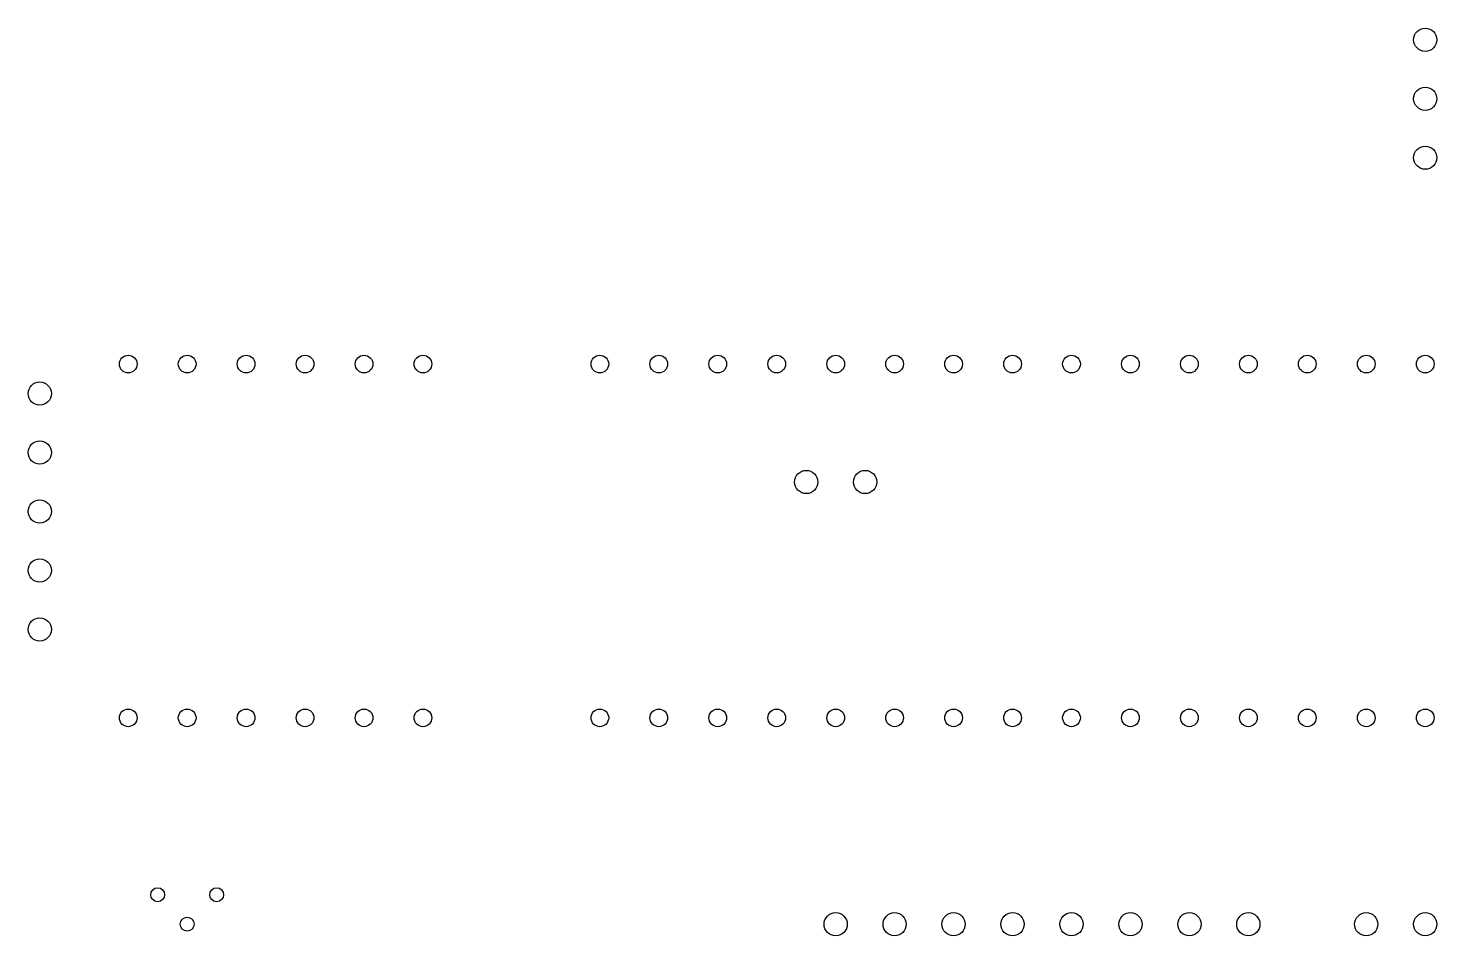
# Model space of a CAD drawing. Extents: x 120.2 to 180.8, y -84.3 to -45.2.
import ezdxf

# ---------------------------------------------------------------- set-up
doc = ezdxf.new("R2010")
doc.units = 0
doc.header["$MEASUREMENT"] = 0
doc.layers.add('BLACK', color=7, linetype='CONTINUOUS')

msp = doc.modelspace()

# ---------------------------------------------------------------- linework, layer by layer
at = {"layer": 'Black'}
for centre, radius in [((180.34, -45.72), 0.5), ((180.34, -48.26), 0.5), ((180.34, -50.8), 0.5), ((124.46, -59.69), 0.381), ((127, -59.69), 0.381), ((129.54, -59.69), 0.381), ((132.08, -59.69), 0.381), ((134.62, -59.69), 0.381), ((137.16, -59.69), 0.381), ((144.78, -59.69), 0.381), ((147.32, -59.69), 0.381), ((149.86, -59.69), 0.381), ((152.4, -59.69), 0.381), ((154.94, -59.69), 0.381), ((157.48, -59.69), 0.381), ((160.02, -59.69), 0.381), ((162.56, -59.69), 0.381), ((165.1, -59.69), 0.381), ((167.64, -59.69), 0.381), ((170.18, -59.69), 0.381), ((172.72, -59.69), 0.381), ((175.26, -59.69), 0.381), ((177.8, -59.69), 0.381), ((180.34, -59.69), 0.381), ((120.65, -60.96), 0.5), ((120.65, -63.5), 0.5), ((153.67, -64.77), 0.5), ((156.21, -64.77), 0.5), ((120.65, -66.04), 0.5), ((120.65, -68.58), 0.5), ((120.65, -71.12), 0.5), ((124.46, -74.93), 0.381), ((127, -74.93), 0.381), ((129.54, -74.93), 0.381), ((132.08, -74.93), 0.381), ((134.62, -74.93), 0.381), ((137.16, -74.93), 0.381), ((144.78, -74.93), 0.381), ((147.32, -74.93), 0.381), ((149.86, -74.93), 0.381), ((152.4, -74.93), 0.381), ((154.94, -74.93), 0.381), ((157.48, -74.93), 0.381), ((160.02, -74.93), 0.381), ((162.56, -74.93), 0.381), ((165.1, -74.93), 0.381), ((167.64, -74.93), 0.381), ((170.18, -74.93), 0.381), ((172.72, -74.93), 0.381), ((175.26, -74.93), 0.381), ((177.8, -74.93), 0.381), ((180.34, -74.93), 0.381), ((125.73, -82.55), 0.3), ((128.27, -82.55), 0.3), ((127, -83.82), 0.3), ((154.94, -83.82), 0.5), ((157.48, -83.82), 0.5), ((160.02, -83.82), 0.5), ((162.56, -83.82), 0.5), ((165.1, -83.82), 0.5), ((167.64, -83.82), 0.5), ((170.18, -83.82), 0.5), ((172.72, -83.82), 0.5), ((177.8, -83.82), 0.5), ((180.34, -83.82), 0.5)]:
    msp.add_circle(centre, radius, dxfattribs=at)

doc.saveas('drawing.dxf')
